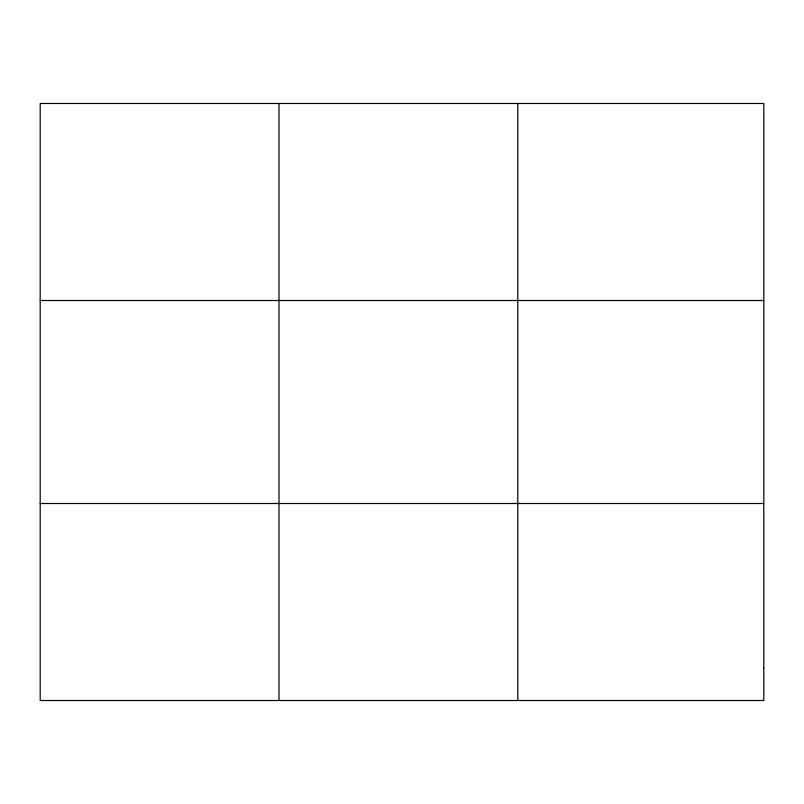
<?xml version="1.0" encoding="UTF-8"?>
<svg xmlns="http://www.w3.org/2000/svg" width="804" height="804" viewBox="0 0 804 804"><rect width="100%" height="100%" fill="white"/><g stroke="black" fill="none" stroke-linecap="round" stroke-linejoin="round"><path stroke-width="1.21" d="M278.988 103.485L278.988 700.515M517.776 103.485L517.776 700.515M40.2 300.505L763.8 300.505M40.2 503.495L763.8 503.495M763.8 667.682L763.8 700.515L40.2 700.515L40.2 103.485L763.8 103.485L763.8 667.682"/></g></svg>
